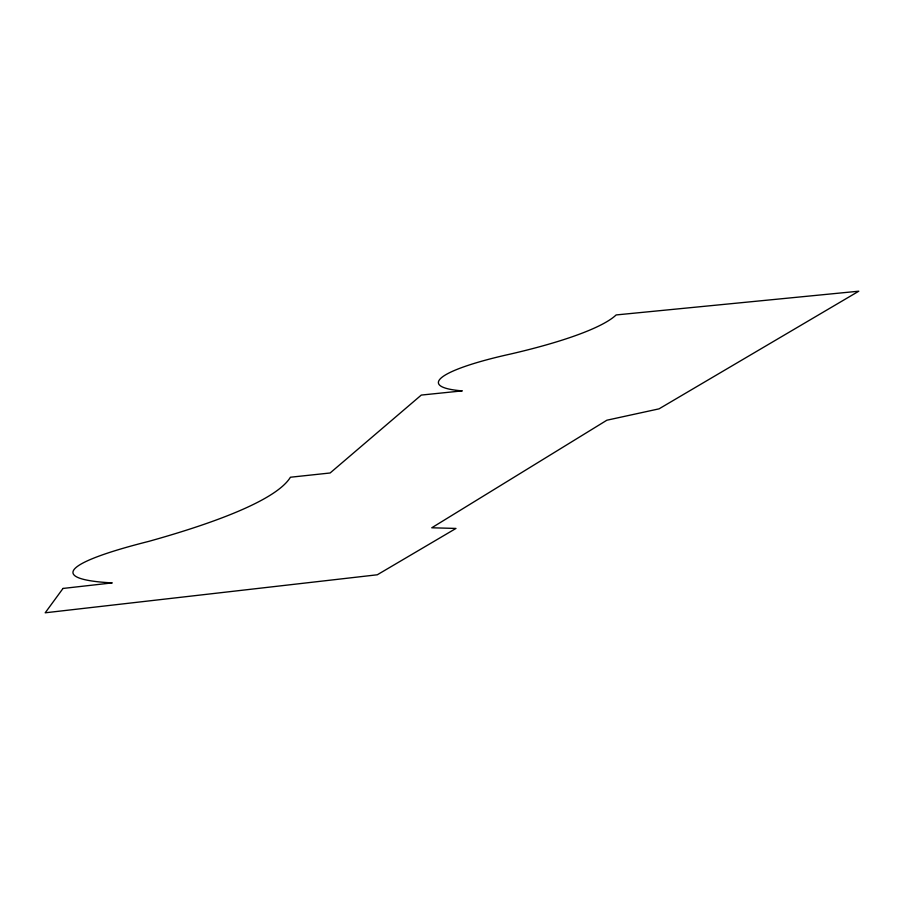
<?xml version="1.0" encoding="UTF-8"?>
<svg xmlns="http://www.w3.org/2000/svg" width="904" height="904" viewBox="0 0 904 904"><rect width="100%" height="100%" fill="white"/><g stroke="black" fill="none" stroke-linecap="round" stroke-linejoin="round"><path stroke-width="1.36" d="M63.009 588.447L45.2 612.799L377.284 574.786L455.978 528.433L431.75 527.789L606.878 420.213L659.027 408.857L858.8 291.201L616.132 314.942A215.683 36.974 -7.9 0 1 510.715 353.995A132.142 20.182 -8.3 0 0 462.272 390.878L421.287 395.071L330.129 472.984L290.41 477.233A873.919 108.706 -5.2 0 1 148.697 541.394A310.411 31.742 -7.6 0 0 112.22 582.899L63.009 588.447"/></g></svg>
